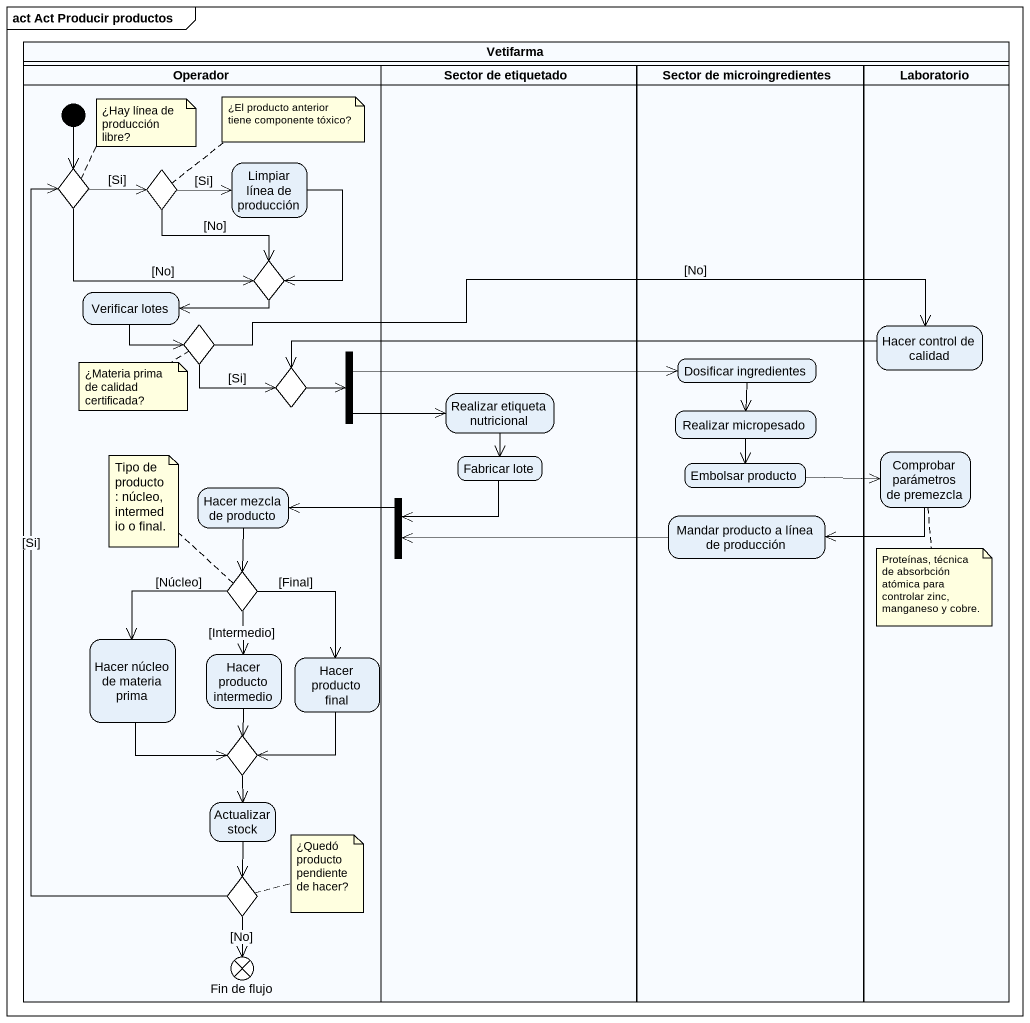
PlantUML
@startuml
mainframe act Act Producir productos
hide empty description
state Vetifarma <<partition>> {
  state Operador <<partition>> {
    state choice1 <<choice>>
    state choice2 <<choice>>
    state "Limpiar línea de producción" as Limpiar_línea_de_producción
    state choice3 <<choice>>
    state "Verificar lotes" as Verificar_lotes
    state choice4 <<choice>>
    state choice5 <<choice>>
    state fork1 <<fork>>
    state "Hacer mezcla de producto" as Hacer_mezcla_de_producto
    state choice6 <<choice>>
    state "Hacer núcleo de materia prima" as Hacer_núcleo_de_materia
    state "Hacer producto intermedio" as Hacer_producto_intermedio
    state "Hacer producto final" as Hacer_producto_final
    state choice7 <<choice>>
    state "Actualizar stock" as Actualizar_stock
    state choice8 <<choice>>
    state "Fin de flujo" as Fin_de_flujo <<end>>
    [*] --> choice1
  }
  state "Sector de etiquetado" as Sector_de_etiquetado <<partition>> {
    state "Realizar etiqueta nutricional" as Realizar_etiqueta
    state "Fabricar lote" as Fabricar_lote
    state fork2 <<join>>
  }
  state "Sector de microingredientes" as Sector_de_microingredientes <<partition>> {
    state "Dosificar ingredientes" as Dosificar_ingredientes
    state "Realizar micropesado" as Realizar_micropesado
    state "Embolsar producto" as Embolsar_producto
    state "Mandar producto a línea de producción" as Mandar_producto_a_línea_de
  }
  state Laboratorio <<partition>> {
    state "Hacer control de calidad" as Hacer_control_de_calidad
    state "Comprobar parámetros de premezcla" as Comprobar_parámetros_de
  }
}
choice1 -right-> choice2 : [Si]
choice1 -right-> choice3 : [No]
choice2 -right-> Limpiar_línea_de_producción : [Si]
choice2 --> choice3 : [No]
Limpiar_línea_de_producción --> choice3
choice3 -left-> Verificar_lotes
Verificar_lotes -right-> choice4
choice4 -right-> Hacer_control_de_calidad : [No]
choice4 -right-> choice5 : [Si]
Hacer_control_de_calidad -left-> choice5
choice5 -right-> fork1
fork1 -right-> Dosificar_ingredientes
fork1 -right-> Realizar_etiqueta
Dosificar_ingredientes --> Realizar_micropesado
Realizar_etiqueta --> Fabricar_lote
Realizar_micropesado --> Embolsar_producto
Fabricar_lote -left-> fork2
Embolsar_producto -right-> Comprobar_parámetros_de
Comprobar_parámetros_de -left-> Mandar_producto_a_línea_de
Hacer_mezcla_de_producto --> choice6
fork2 -left-> Hacer_mezcla_de_producto
Mandar_producto_a_línea_de -left-> fork2
choice6 --> Hacer_núcleo_de_materia : [Núcleo]
choice6 --> Hacer_producto_intermedio : [Intermedio]
choice6 --> Hacer_producto_final : [Final]
Hacer_núcleo_de_materia --> choice7
Hacer_producto_intermedio --> choice7
Hacer_producto_final --> choice7
choice7 --> Actualizar_stock
Actualizar_stock --> choice8
choice8 -up-> choice1 : [Si]
choice8 --> Fin_de_flujo : [No]
note top of choice1 : ¿Hay línea de producción libre?
note right of choice2 : ¿El producto anterior tiene componente tóxico?
note bottom of choice4 : ¿Materia prima de calidad certificada?
note top of choice6 : Tipo de producto: núcleo, intermedio o final.
note bottom of Comprobar_parámetros_de : Proteínas, técnica de absorbción atómica para controlar zinc, manganeso y cobre.
note right of choice8 : ¿Quedó producto pendiente de hacer?
@enduml
